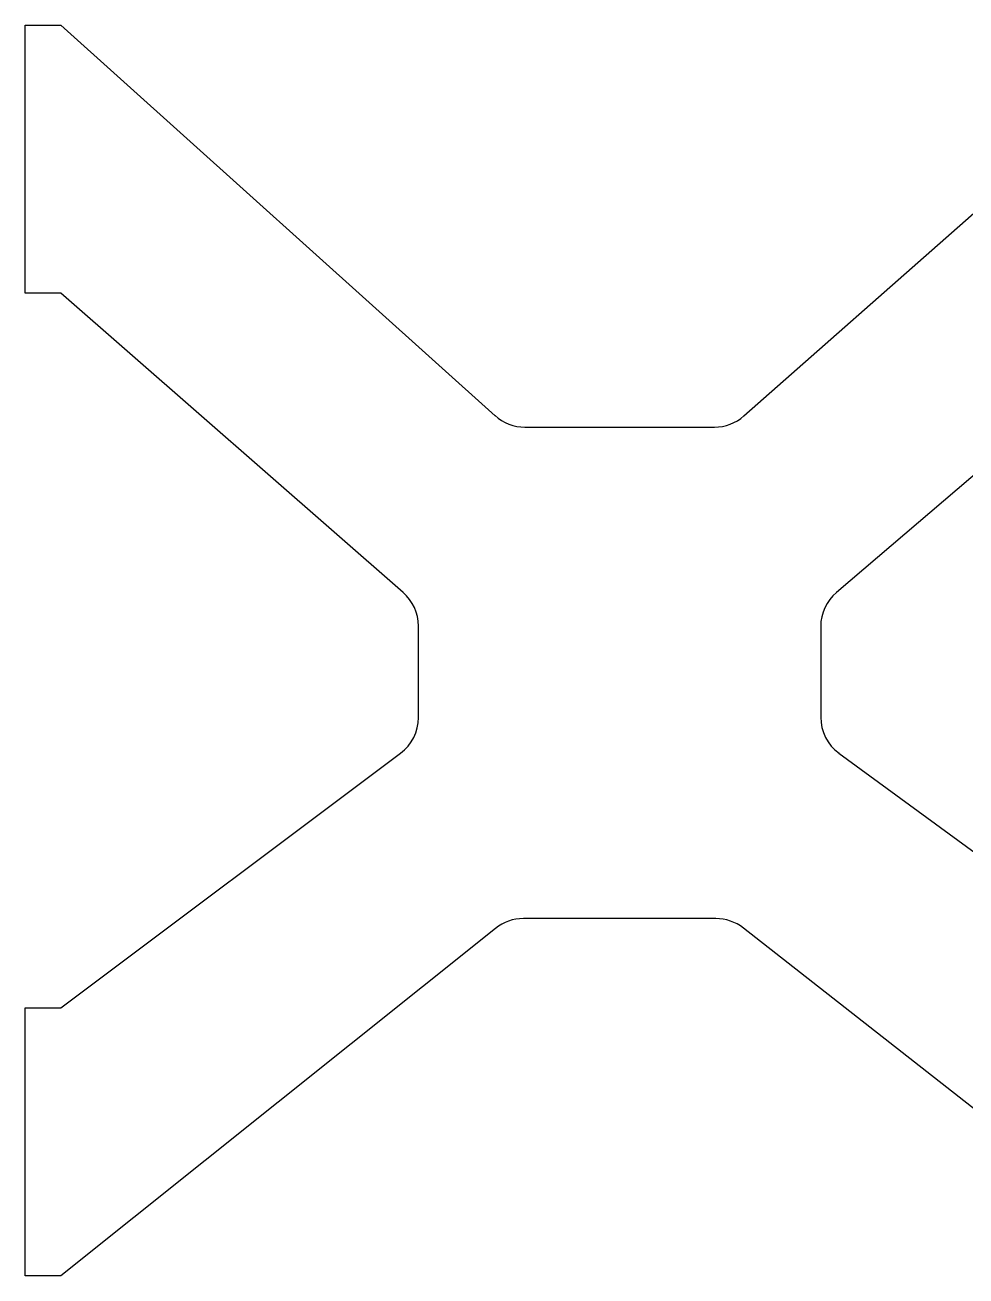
# Model space of a CAD drawing. Header units: millimetres. Extents: x -1288 to -435, y 250 to 901.
# Drawn here: x -773.3 to -668, y 740 to 880 of the extents above; entities that cross this region are included whole.
import ezdxf

# ---------------------------------------------------------------- set-up
doc = ezdxf.new("R2010")
doc.units = ezdxf.units.MM
doc.header["$MEASUREMENT"] = 0
doc.layers.add('Predefinito', color=18, linetype='Continuous', true_color=0x000000)

msp = doc.modelspace()

# ---------------------------------------------------------------- linework, layer by layer
at = {"layer": 'Predefinito'}
for p, q in [((-769.27, 880), (-720.7, 836.28)), ((-717.35, 835), (-696.16, 835)), ((-729.27, 802.5), (-729.27, 812.73)), ((-684.27, 812.69), (-684.27, 802.54)), ((-696, 780), (-717.52, 780))]:
    msp.add_line(p, q, dxfattribs=at)
for points in [[(-730.98, 816.49), (-769.27, 850), (-773.27, 850), (-773.27, 880), (-769.27, 880)], [(-692.86, 836.25), (-643.27, 880), (-639.27, 880), (-639.27, 850), (-643.27, 850), (-682.52, 816.5)], [(-720.64, 778.9), (-769.27, 740), (-773.27, 740), (-773.27, 770), (-769.27, 770), (-731.27, 798.5)], [(-682.23, 798.5), (-643.27, 770), (-639.27, 770), (-639.27, 740), (-643.27, 740), (-692.91, 778.93)]]:
    msp.add_lwpolyline(points, dxfattribs=at)
for centre, start, end in [((-717.35, 840), 228.0128, 270), ((-696.16, 840), 270, 311.4237), ((-734.27, 812.73), 360, 48.8141), ((-679.27, 812.69), 130.486, 180), ((-734.27, 802.5), 306.8699, 0), ((-679.27, 802.54), 180, 233.8068), ((-717.52, 775), 90, 128.6598), ((-696, 775), 51.8924, 90)]:
    msp.add_arc(centre, 5, start, end, dxfattribs=at)

doc.saveas('drawing.dxf')
